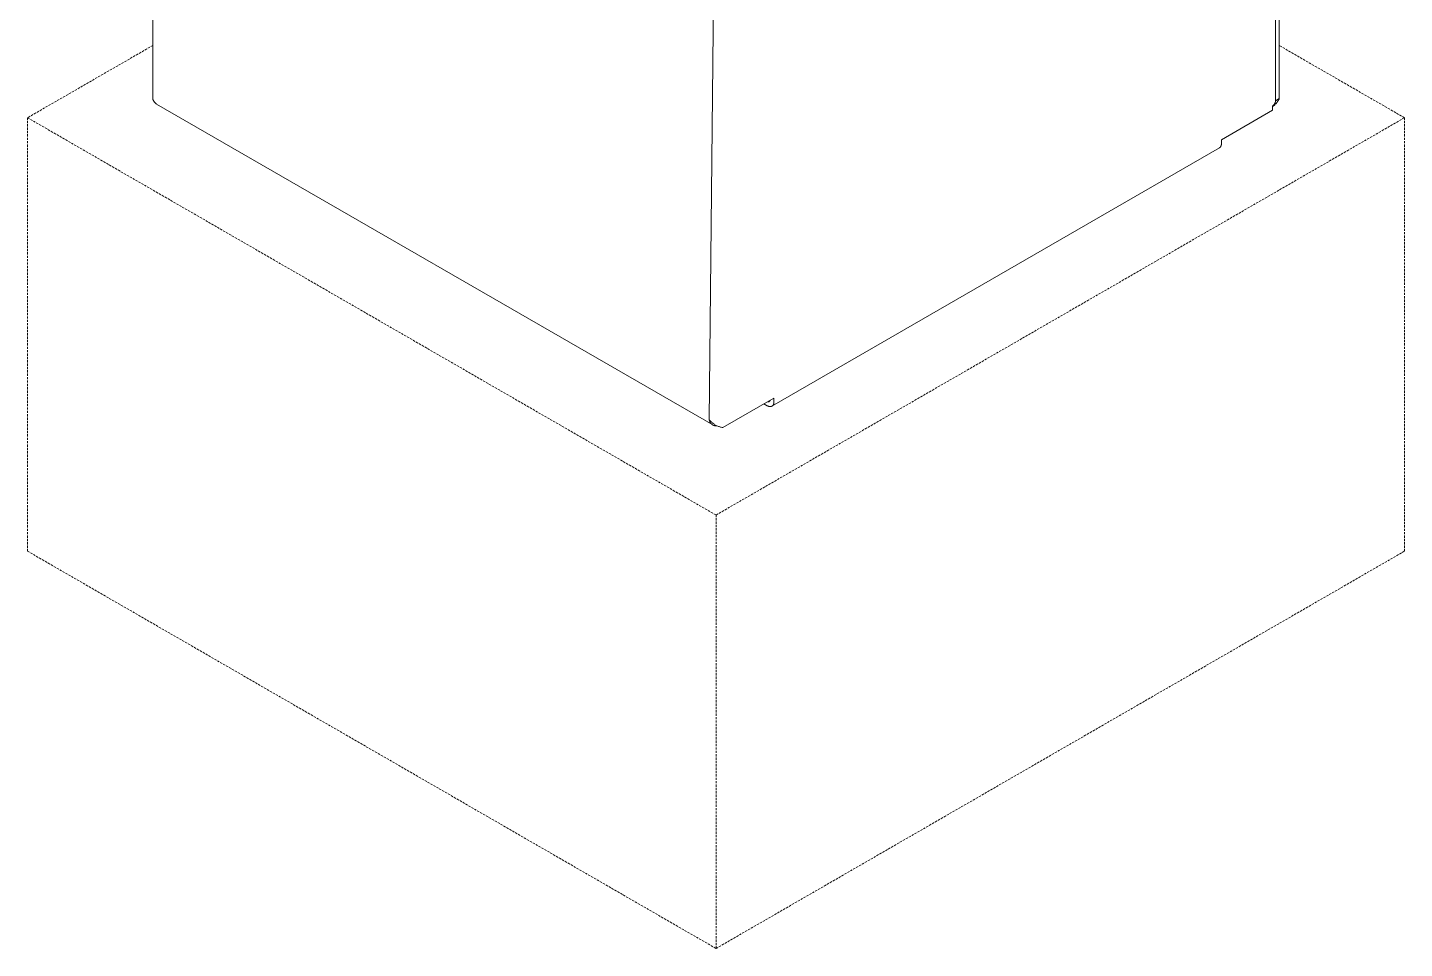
# Model space of a CAD drawing. Header units: millimetres. Extents: x 7 to 2510, y -101 to 1516.
# Drawn here: x 1733 to 2510, y 464 to 984 of the extents above; entities that cross this region are included whole.
import ezdxf

# ---------------------------------------------------------------- set-up
doc = ezdxf.new("R2010")
doc.units = ezdxf.units.MM
doc.linetypes.add('HIDDEN', pattern=[1.905, 1.27, -0.635])
doc.layers.add('ZANO_R', color=7, linetype='Continuous', lineweight=0)
doc.layers.add('ZANO_R_przerywana', color=7, linetype='HIDDEN', lineweight=0)

msp = doc.modelspace()

# ---------------------------------------------------------------- linework, layer by layer
at = {"layer": 'ZANO_R'}
for p, q in [((1803.28, 944.16), (1803.28, 1296.23)), ((2437.55, 943.02), (2437.55, 1295.01)), ((2439.67, 944.16), (2439.67, 1296.23)), ((2117.65, 762.65), (2121.27, 1113.82)), ((1803.28, 944.16), (1803.31, 944)), ((1803.31, 944), (1803.36, 943.83)), ((1803.36, 943.83), (1803.41, 943.67)), ((1803.41, 943.67), (1803.46, 943.51)), ((1803.46, 943.51), (1803.53, 943.36)), ((1803.53, 943.36), (1803.59, 943.2)), ((1803.59, 943.2), (1803.66, 943.05)), ((1803.66, 943.05), (1803.74, 942.9)), ((1803.74, 942.9), (1803.82, 942.75)), ((1803.82, 942.75), (1803.91, 942.61)), ((1803.91, 942.61), (1804, 942.47)), ((1804, 942.47), (1804.1, 942.33)), ((1804.1, 942.33), (1804.2, 942.19)), ((1804.2, 942.19), (1804.31, 942.06)), ((1804.31, 942.06), (1804.42, 941.94)), ((1804.42, 941.94), (1804.54, 941.81)), ((1804.54, 941.81), (1804.66, 941.7)), ((1804.66, 941.7), (1804.78, 941.58)), ((1804.78, 941.58), (1804.91, 941.47)), ((1804.91, 941.47), (1805.04, 941.36)), ((1805.04, 941.36), (1805.17, 941.26)), ((1805.17, 941.26), (1805.31, 941.17)), ((1805.31, 941.17), (1805.45, 941.08)), ((2436.95, 941.14), (2437.02, 941.25)), ((2437.02, 941.25), (2437.08, 941.37)), ((2437.08, 941.37), (2437.15, 941.48)), ((2437.15, 941.48), (2437.2, 941.6)), ((2437.2, 941.6), (2437.26, 941.73)), ((2437.26, 941.73), (2437.3, 941.85)), ((2437.3, 941.85), (2437.35, 941.98)), ((2437.35, 941.98), (2437.39, 942.1)), ((2437.39, 942.1), (2437.43, 942.23)), ((2437.66, 941.16), (2437.42, 940.93)), ((2437.43, 942.23), (2437.46, 942.36)), ((2437.46, 942.36), (2437.48, 942.49)), ((2437.48, 942.49), (2437.51, 942.62)), ((2437.51, 942.62), (2437.53, 942.75)), ((2437.53, 942.75), (2437.54, 942.88)), ((2437.54, 942.88), (2437.55, 943.02)), ((2437.55, 942.94), (2439.67, 944.16)), ((2437.55, 942.94), (2437.55, 943.02)), ((2437.55, 942.93), (2437.55, 942.94)), ((2437.88, 941.4), (2437.66, 941.16)), ((2438.1, 941.65), (2437.88, 941.4)), ((2438.31, 941.9), (2438.1, 941.65)), ((2438.52, 942.16), (2438.31, 941.9)), ((2438.71, 942.43), (2438.52, 942.16)), ((2438.89, 942.71), (2438.71, 942.43)), ((2439.07, 942.99), (2438.89, 942.71)), ((2439.23, 943.27), (2439.07, 942.99)), ((2439.39, 943.56), (2439.23, 943.27)), ((2439.54, 943.86), (2439.39, 943.56)), ((2439.67, 944.16), (2439.54, 943.86)), ((2119.59, 759.71), (1805.45, 941.08)), ((2406.93, 920.85), (2435.85, 937.55)), ((2435.85, 940), (2435.96, 940.07)), ((2435.85, 937.55), (2435.85, 940)), ((2436.13, 939.9), (2435.85, 939.72)), ((2435.96, 940.07), (2436.07, 940.15)), ((2436.07, 940.15), (2436.17, 940.24)), ((2436.4, 940.09), (2436.13, 939.9)), ((2436.17, 940.24), (2436.27, 940.33)), ((2436.27, 940.33), (2436.37, 940.42)), ((2436.37, 940.42), (2436.46, 940.51)), ((2436.67, 940.29), (2436.4, 940.09)), ((2436.46, 940.51), (2436.55, 940.61)), ((2436.55, 940.61), (2436.64, 940.71)), ((2436.64, 940.71), (2436.72, 940.81)), ((2436.93, 940.49), (2436.67, 940.29)), ((2436.72, 940.81), (2436.8, 940.92)), ((2436.8, 940.92), (2436.88, 941.03)), ((2436.88, 941.03), (2436.95, 941.14)), ((2437.18, 940.71), (2436.93, 940.49)), ((2437.42, 940.93), (2437.18, 940.71)), ((2406.88, 917.88), (2406.86, 917.79)), ((2406.9, 917.97), (2406.88, 917.88)), ((2406.92, 918.07), (2406.9, 917.97)), ((2406.93, 918.16), (2406.92, 918.07)), ((2406.93, 918.73), (2406.93, 920.85)), ((2406.93, 918.73), (2406.94, 918.63)), ((2406.94, 918.25), (2406.93, 918.16)), ((2406.94, 918.63), (2406.94, 918.54)), ((2406.94, 918.54), (2406.95, 918.44)), ((2406.95, 918.44), (2406.94, 918.35)), ((2406.94, 918.35), (2406.94, 918.25)), ((2405.81, 916.25), (2153.09, 770.35)), ((2405.89, 916.31), (2405.81, 916.25)), ((2405.96, 916.37), (2405.89, 916.31)), ((2406.04, 916.43), (2405.96, 916.37)), ((2406.11, 916.5), (2406.04, 916.43)), ((2406.17, 916.56), (2406.11, 916.5)), ((2406.24, 916.63), (2406.17, 916.56)), ((2406.3, 916.7), (2406.24, 916.63)), ((2406.36, 916.78), (2406.3, 916.7)), ((2406.42, 916.85), (2406.36, 916.78)), ((2406.47, 916.93), (2406.42, 916.85)), ((2406.52, 917.01), (2406.47, 916.93)), ((2406.57, 917.09), (2406.52, 917.01)), ((2406.62, 917.17), (2406.57, 917.09)), ((2406.66, 917.26), (2406.62, 917.17)), ((2406.7, 917.34), (2406.66, 917.26)), ((2406.74, 917.43), (2406.7, 917.34)), ((2406.78, 917.52), (2406.74, 917.43)), ((2406.81, 917.61), (2406.78, 917.52)), ((2406.84, 917.7), (2406.81, 917.61)), ((2406.86, 917.79), (2406.84, 917.7)), ((2125.29, 758.24), (2154.21, 774.94)), ((2150.39, 770.61), (2148.56, 771.68)), ((2150.48, 770.57), (2150.39, 770.61)), ((2150.56, 770.52), (2150.48, 770.57)), ((2150.65, 770.48), (2150.56, 770.52)), ((2150.74, 770.43), (2150.65, 770.48)), ((2150.71, 772.92), (2150.74, 772.9)), ((2150.74, 772.9), (2150.76, 772.89)), ((2150.82, 770.39), (2150.74, 770.43)), ((2150.76, 772.89), (2150.8, 772.88)), ((2150.8, 772.88), (2150.83, 772.87)), ((2150.91, 770.36), (2150.82, 770.39)), ((2150.83, 772.87), (2150.86, 772.86)), ((2150.86, 772.86), (2150.89, 772.85)), ((2150.89, 772.85), (2150.92, 772.84)), ((2151, 770.32), (2150.91, 770.36)), ((2150.92, 772.84), (2150.95, 772.83)), ((2150.95, 772.83), (2150.98, 772.83)), ((2150.98, 772.83), (2151.02, 772.82)), ((2151.09, 770.29), (2151, 770.32)), ((2151.02, 772.82), (2151.05, 772.82)), ((2151.05, 772.82), (2151.08, 772.82)), ((2151.08, 772.82), (2151.11, 772.82)), ((2151.18, 770.26), (2151.09, 770.29)), ((2151.11, 772.82), (2151.15, 772.82)), ((2151.15, 772.82), (2151.18, 772.82)), ((2151.18, 772.82), (2151.21, 772.82)), ((2151.27, 770.23), (2151.18, 770.26)), ((2151.21, 772.82), (2151.24, 772.83)), ((2151.24, 772.83), (2151.27, 772.83)), ((2151.27, 772.83), (2151.31, 772.84)), ((2151.36, 770.2), (2151.27, 770.23)), ((2151.31, 772.84), (2151.34, 772.84)), ((2151.34, 772.84), (2151.37, 772.85)), ((2151.44, 770.18), (2151.36, 770.2)), ((2151.37, 772.85), (2151.4, 772.86)), ((2151.4, 772.86), (2151.43, 772.87)), ((2151.43, 772.87), (2151.46, 772.88)), ((2151.53, 770.16), (2151.44, 770.18)), ((2151.46, 772.88), (2151.49, 772.89)), ((2151.49, 772.89), (2151.52, 772.91)), ((2151.52, 772.91), (2151.55, 772.92)), ((2151.62, 770.14), (2151.53, 770.16)), ((2151.55, 772.92), (2151.58, 772.94)), ((2151.58, 772.94), (2151.61, 772.95)), ((2151.61, 772.95), (2151.64, 772.97)), ((2151.71, 770.12), (2151.62, 770.14)), ((2151.64, 772.97), (2151.66, 772.99)), ((2151.66, 772.99), (2151.69, 773.01)), ((2151.69, 773.01), (2151.71, 773.03)), ((2151.71, 773.03), (2151.74, 773.05)), ((2151.8, 770.11), (2151.71, 770.12)), ((2151.74, 773.05), (2151.76, 773.07)), ((2151.76, 773.07), (2151.79, 773.09)), ((2151.79, 773.09), (2151.81, 773.12)), ((2151.89, 770.1), (2151.8, 770.11)), ((2151.81, 773.12), (2151.83, 773.14)), ((2151.83, 773.14), (2151.85, 773.16)), ((2151.85, 773.16), (2151.87, 773.19)), ((2151.87, 773.19), (2151.89, 773.22)), ((2151.89, 773.22), (2151.91, 773.24)), ((2151.97, 770.1), (2151.89, 770.1)), ((2151.91, 773.24), (2151.93, 773.27)), ((2151.93, 773.27), (2151.94, 773.3)), ((2151.94, 773.3), (2151.96, 773.33)), ((2151.96, 773.33), (2151.97, 773.36)), ((2151.97, 773.36), (2151.99, 773.39)), ((2152.02, 770.09), (2151.97, 770.1)), ((2151.99, 773.39), (2152, 773.42)), ((2152, 773.42), (2152.01, 773.45)), ((2152.01, 773.45), (2152.02, 773.48)), ((2152.02, 773.48), (2152.03, 773.51)), ((2152.06, 770.09), (2152.02, 770.09)), ((2152.03, 773.51), (2152.04, 773.54)), ((2152.04, 773.54), (2152.05, 773.57)), ((2152.05, 773.6), (2152.06, 773.64)), ((2152.05, 773.57), (2152.05, 773.6)), ((2152.06, 773.67), (2152.06, 773.7)), ((2152.06, 773.64), (2152.06, 773.67)), ((2152.1, 770.09), (2152.06, 770.09)), ((2152.15, 770.09), (2152.1, 770.09)), ((2152.19, 770.1), (2152.15, 770.09)), ((2152.23, 770.1), (2152.19, 770.1)), ((2152.28, 770.1), (2152.23, 770.1)), ((2152.32, 770.1), (2152.28, 770.1)), ((2152.36, 770.11), (2152.32, 770.1)), ((2152.4, 770.11), (2152.36, 770.11)), ((2152.44, 770.12), (2152.4, 770.11)), ((2152.48, 770.13), (2152.44, 770.12)), ((2152.52, 770.13), (2152.48, 770.13)), ((2152.56, 770.14), (2152.52, 770.13)), ((2152.6, 770.15), (2152.56, 770.14)), ((2152.64, 770.16), (2152.6, 770.15)), ((2152.68, 770.17), (2152.64, 770.16)), ((2152.72, 770.18), (2152.68, 770.17)), ((2152.76, 770.2), (2152.72, 770.18)), ((2152.8, 770.21), (2152.76, 770.2)), ((2152.84, 770.22), (2152.8, 770.21)), ((2152.88, 770.24), (2152.84, 770.22)), ((2152.91, 770.26), (2152.88, 770.24)), ((2152.95, 770.27), (2152.91, 770.26)), ((2152.99, 770.29), (2152.95, 770.27)), ((2153.02, 770.31), (2152.99, 770.29)), ((2153.06, 770.33), (2153.02, 770.31)), ((2153.09, 770.35), (2153.06, 770.33)), ((2153.13, 770.37), (2153.09, 770.35)), ((2153.16, 770.39), (2153.13, 770.37)), ((2153.2, 770.41), (2153.16, 770.39)), ((2153.23, 770.43), (2153.2, 770.41)), ((2153.26, 770.46), (2153.23, 770.43)), ((2153.3, 770.48), (2153.26, 770.46)), ((2153.33, 770.51), (2153.3, 770.48)), ((2153.36, 770.53), (2153.33, 770.51)), ((2153.39, 770.56), (2153.36, 770.53)), ((2153.42, 770.59), (2153.39, 770.56)), ((2153.45, 770.61), (2153.42, 770.59)), ((2153.48, 770.64), (2153.45, 770.61)), ((2153.51, 770.67), (2153.48, 770.64)), ((2153.54, 770.7), (2153.51, 770.67)), ((2153.56, 770.73), (2153.54, 770.7)), ((2153.59, 770.77), (2153.56, 770.73)), ((2153.62, 770.8), (2153.59, 770.77)), ((2153.64, 770.83), (2153.62, 770.8)), ((2153.67, 770.86), (2153.64, 770.83)), ((2153.69, 770.9), (2153.67, 770.86)), ((2153.72, 770.93), (2153.69, 770.9)), ((2153.74, 770.97), (2153.72, 770.93)), ((2153.76, 771), (2153.74, 770.97)), ((2153.79, 771.04), (2153.76, 771)), ((2153.81, 771.08), (2153.79, 771.04)), ((2153.83, 771.11), (2153.81, 771.08)), ((2153.85, 771.15), (2153.83, 771.11)), ((2153.87, 771.19), (2153.85, 771.15)), ((2153.91, 771.27), (2153.87, 771.19)), ((2153.94, 771.35), (2153.91, 771.27)), ((2153.98, 771.43), (2153.94, 771.35)), ((2154.01, 771.52), (2153.98, 771.43)), ((2154.04, 771.6), (2154.01, 771.52)), ((2154.06, 771.69), (2154.04, 771.6)), ((2154.09, 771.78), (2154.06, 771.69)), ((2154.11, 771.87), (2154.09, 771.78)), ((2154.13, 771.96), (2154.11, 771.87)), ((2154.15, 772.05), (2154.13, 771.96)), ((2154.16, 772.15), (2154.15, 772.05)), ((2154.18, 772.24), (2154.16, 772.15)), ((2154.19, 772.34), (2154.18, 772.24)), ((2154.2, 772.43), (2154.19, 772.34)), ((2154.21, 772.62), (2154.2, 772.53)), ((2154.2, 772.53), (2154.2, 772.43)), ((2154.21, 772.82), (2154.21, 774.94)), ((2154.21, 772.82), (2154.21, 772.72)), ((2154.21, 772.72), (2154.21, 772.62)), ((2117.65, 762.65), (2117.93, 762.33)), ((2117.68, 762.54), (2117.65, 762.65)), ((2117.7, 762.44), (2117.68, 762.54)), ((2117.73, 762.33), (2117.7, 762.44)), ((2117.76, 762.22), (2117.73, 762.33)), ((2117.93, 762.33), (2118.22, 762.01)), ((2117.79, 762.12), (2117.76, 762.22)), ((2117.83, 762.01), (2117.79, 762.12)), ((2117.86, 761.91), (2117.83, 762.01)), ((2117.9, 761.81), (2117.86, 761.91)), ((2117.94, 761.71), (2117.9, 761.81)), ((2117.98, 761.61), (2117.94, 761.71)), ((2118.02, 761.51), (2117.98, 761.61)), ((2118.06, 761.42), (2118.02, 761.51)), ((2118.1, 761.33), (2118.06, 761.42)), ((2118.15, 761.25), (2118.1, 761.33)), ((2118.19, 761.17), (2118.15, 761.25)), ((2118.23, 761.09), (2118.19, 761.17)), ((2118.22, 762.01), (2118.52, 761.7)), ((2118.29, 761), (2118.23, 761.09)), ((2118.34, 760.92), (2118.29, 761)), ((2118.4, 760.83), (2118.34, 760.92)), ((2118.45, 760.75), (2118.4, 760.83)), ((2118.5, 760.68), (2118.45, 760.75)), ((2118.56, 760.61), (2118.5, 760.68)), ((2118.52, 761.7), (2118.83, 761.4)), ((2118.61, 760.54), (2118.56, 760.61)), ((2118.67, 760.47), (2118.61, 760.54)), ((2118.73, 760.4), (2118.67, 760.47)), ((2118.8, 760.33), (2118.73, 760.4)), ((2118.87, 760.26), (2118.8, 760.33)), ((2118.83, 761.4), (2119.15, 761.12)), ((2118.94, 760.19), (2118.87, 760.26)), ((2119, 760.14), (2118.94, 760.19)), ((2119.07, 760.08), (2119, 760.14)), ((2119.13, 760.02), (2119.07, 760.08)), ((2119.2, 759.97), (2119.13, 760.02)), ((2119.15, 761.12), (2119.48, 760.84)), ((2119.28, 759.91), (2119.2, 759.97)), ((2119.35, 759.86), (2119.28, 759.91)), ((2119.43, 759.81), (2119.35, 759.86)), ((2119.51, 759.75), (2119.43, 759.81)), ((2119.48, 760.84), (2119.82, 760.58)), ((2119.59, 759.71), (2119.51, 759.75)), ((2119.66, 759.67), (2119.59, 759.71)), ((2119.74, 759.63), (2119.66, 759.67)), ((2119.81, 759.59), (2119.74, 759.63)), ((2119.9, 759.55), (2119.81, 759.59)), ((2119.82, 760.58), (2120.17, 760.33)), ((2119.99, 759.51), (2119.9, 759.55)), ((2120.07, 759.48), (2119.99, 759.51)), ((2120.16, 759.45), (2120.07, 759.48)), ((2120.25, 759.42), (2120.16, 759.45)), ((2120.17, 760.33), (2120.52, 760.09)), ((2120.33, 759.39), (2120.25, 759.42)), ((2120.41, 759.37), (2120.33, 759.39)), ((2120.49, 759.35), (2120.41, 759.37)), ((2120.58, 759.33), (2120.49, 759.35)), ((2120.52, 760.09), (2120.89, 759.86)), ((2120.66, 759.31), (2120.58, 759.33)), ((2120.75, 759.29), (2120.66, 759.31)), ((2120.83, 759.28), (2120.75, 759.29)), ((2120.93, 759.26), (2120.83, 759.28)), ((2120.89, 759.86), (2121.26, 759.65)), ((2121.03, 759.25), (2120.93, 759.26)), ((2121.13, 759.24), (2121.03, 759.25)), ((2121.23, 759.24), (2121.13, 759.24)), ((2121.33, 759.23), (2121.23, 759.24)), ((2121.26, 759.65), (2121.64, 759.45)), ((2121.43, 759.23), (2121.33, 759.23)), ((2121.53, 759.23), (2121.43, 759.23)), ((2121.62, 759.23), (2121.53, 759.23)), ((2121.72, 759.24), (2121.62, 759.23)), ((2121.64, 759.45), (2122.02, 759.26)), ((2121.82, 759.24), (2121.72, 759.24)), ((2121.92, 759.25), (2121.82, 759.24)), ((2122.02, 759.26), (2121.92, 759.25)), ((2122.02, 759.26), (2122.41, 759.08)), ((2122.41, 759.08), (2122.81, 758.92)), ((2122.81, 758.92), (2123.21, 758.77)), ((2123.21, 758.77), (2123.62, 758.64)), ((2123.62, 758.64), (2124.03, 758.52)), ((2124.03, 758.52), (2124.45, 758.41)), ((2124.45, 758.41), (2124.87, 758.32)), ((2124.87, 758.32), (2125.29, 758.24))]:
    msp.add_line(p, q, dxfattribs=at)
at = {"layer": 'ZANO_R_przerywana'}
for p, q in [((1803.26, 974.15), (1732.55, 933.33)), ((2510.36, 933.33), (2439.65, 974.15)), ((1732.55, 933.33), (2121.46, 708.79)), ((1732.55, 688.38), (1732.55, 933.33)), ((2121.46, 708.79), (2510.36, 933.33)), ((2510.36, 688.38), (2510.36, 933.33)), ((2121.46, 463.84), (2121.46, 708.79)), ((1732.55, 688.38), (2121.46, 463.84)), ((2121.46, 463.84), (2510.36, 688.38))]:
    msp.add_line(p, q, dxfattribs=at)

doc.saveas('drawing.dxf')
